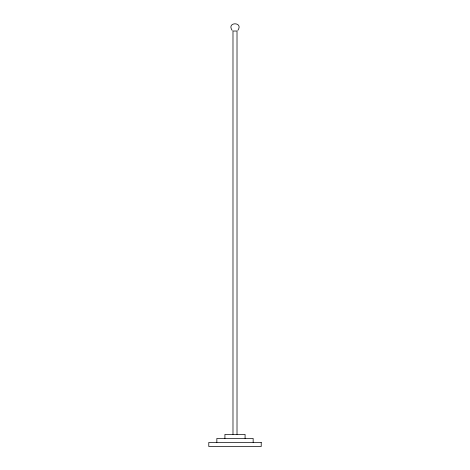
<?xml version="1.0" encoding="UTF-8"?>
<svg xmlns="http://www.w3.org/2000/svg" width="470" height="470" viewBox="0 0 470 470"><rect width="100%" height="100%" fill="white"/><g stroke="black" fill="none" stroke-linecap="round" stroke-linejoin="round"><path stroke-width="0.7" d="M237.849 30.386C243.83 21.638 226.17 21.638 232.151 30.386M253.154 442.464L253.154 438.434L216.846 438.434L216.846 442.464M245.082 438.434L245.082 434.397L224.918 434.397L224.918 438.434M237.015 434.397L237.015 31.026L232.985 31.026L232.985 434.397M261.22 442.464L208.78 442.464L208.78 446.5L261.22 446.5L261.22 442.464"/></g></svg>
